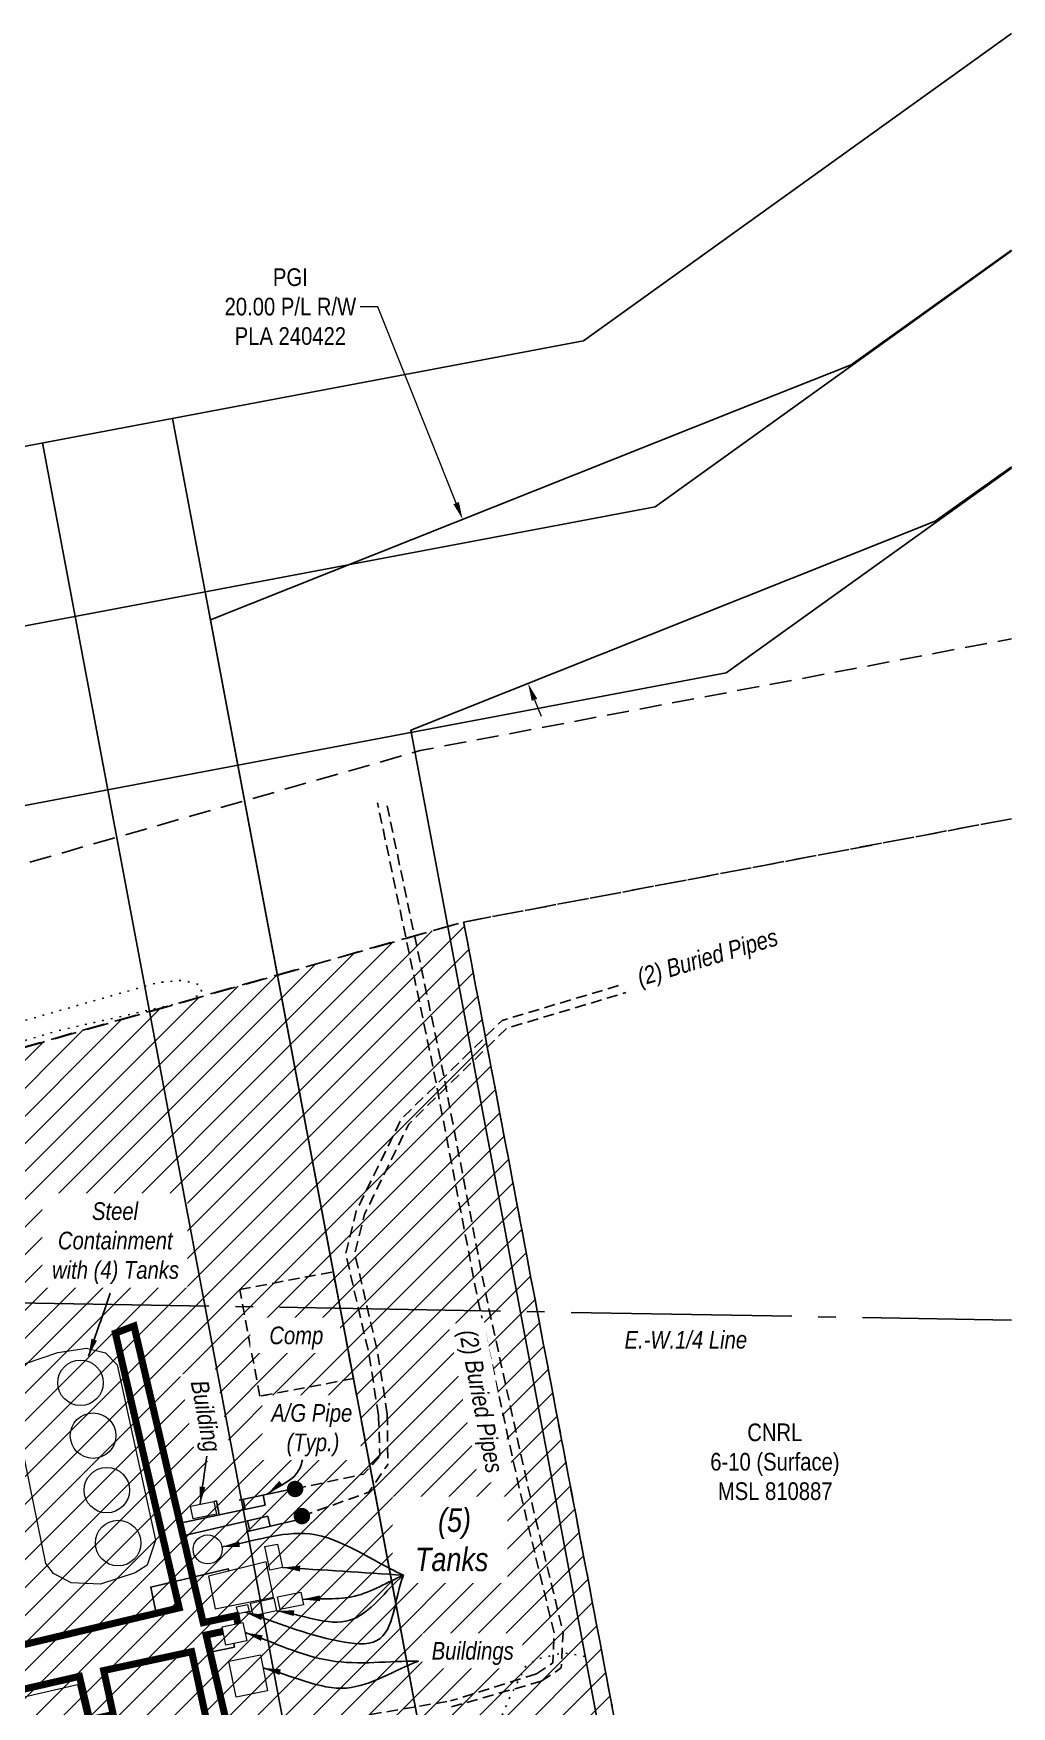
# Model space of a CAD drawing. Extents: x 407440 to 411585, y 6041728 to 6045069.
# Drawn here: x 410926 to 411479, y 6044121 to 6045069 of the extents above; entities that cross this region are included whole.
import ezdxf

# ---------------------------------------------------------------- set-up
doc = ezdxf.new("R2010")
doc.units = 0
doc.header["$LTSCALE"] = 5
doc.header["$PDMODE"] = 34
doc.header["$PDSIZE"] = 0.03
for name, pattern in [('foc-ACCESSROAD', [3.75, 2.5, -1.25]), ('foc-QUARTERLINE', [33, 25, -3, 2, -3]), ('foc-TIELINE', [1.875, 1.25, -0.625]), ('foc-TOPO', [1, 0.2, -0.8]), ('UG_PIPE', [1.875, 1.25, -0.625])]:
    doc.linetypes.add(name, pattern=pattern)
doc.layers.get('Defpoints').update_dxf_attribs({"color": 9})
for name, color, linetype, lineweight in [('AS-GENERAL', 48, 'Continuous', 18), ('F-RW-T', 190, 'Continuous', 9), ('F-WS-T', 190, 'Continuous', 9), ('T-TEXT', 48, 'Continuous', 18), ('T-TIE-T', 201, 'Continuous', 18)]:
    doc.layers.add(name, color=color, linetype=linetype, lineweight=lineweight)
for name, color, linetype in [('AS-PIPE-AG', 44, 'Continuous'), ('AS-PIPE-UG', 44, 'UG_PIPE'), ('AS-PIPE-UG-T', 44, 'Continuous'), ('AS-SYMBOL', 7, 'Continuous'), ('C-RW', 13, 'Continuous'), ('C-WS', 13, 'foc-ACCESSROAD'), ('F-AR', 190, 'foc-ACCESSROAD'), ('F-RW', 190, 'Continuous'), ('F-WS', 190, 'foc-ACCESSROAD'), ('L-QSEC', 8, 'foc-QUARTERLINE'), ('P-PROPOSED-EXISTING-H', 59, 'Continuous'), ('T-GENERAL', 48, 'foc-TOPO'), ('T-TIE', 201, 'foc-TIELINE')]:
    doc.layers.add(name, color=color, linetype=linetype)
doc.styles.add('80CG', font='ARIALN.TTF', dxfattribs={"height": 10})
doc.styles.add('80L', font='ARIALN.TTF', dxfattribs={"height": 10})
doc.dimstyles.new('Compass 5 000', dxfattribs={"dimscale": 5, "dimtxt": 9, "dimasz": 2, "dimexe": 0.2, "dimexo": 0.0625, "dimgap": 0.5, "dimtad": 0, "dimtih": 1, "dimtoh": 1, "dimzin": 0, "dimdsep": 46, "dimtxsty": '80CG', "dimcen": 0.1, "dimse1": 1, "dimse2": 1, "dimclrd": 256, "dimclrt": 256, "dimaunit": 1, "dimadec": 4, "dimazin": 0, "dimtfac": 0.06, "dimtofl": 0, "dimtmove": 0, "dimatfit": 1, "dimfxl": 0.2, "dimtolj": 1, "dimtzin": 0, "dimlwd": -1, "dimarcsym": 0})

# ---------------------------------------------------------------- blocks, each defined once
blk = doc.blocks.new('asbuilt')
at = {"layer": 'AS-GENERAL', "flags": 128}
for points in [[(253, 127.22), (242.75, 177.33), (244.28, 181.83), (247.25, 183.81), (256.38, 187), (264.51, 188.2), (269.9, 186.89), (273.22, 183.5), (284.01, 133.81), (281.72, 126.7), (278.29, 124.49), (268.44, 121.28), (260.14, 121.72), (255.16, 124.38)], [(293.97, 143.38), (300.58, 144.76), (301.32, 141.18), (294.7, 139.8)], [(220.7, 139.41), (227.56, 109.2), (238.19, 111.62), (231.33, 141.82)], [(316.42, 125.33), (315.05, 131.95), (318.63, 132.68), (320, 126.06)], [(205.38, 124.7), (206.61, 118.73), (213.97, 120.43), (212.74, 126.39)], [(299.08, 123.63), (300.98, 114.29), (317.42, 117.66), (315.34, 127.69)], [(318.58, 117.7), (325.2, 119.07), (325.94, 115.5), (319.32, 114.12)], [(310.14, 115.53), (310.54, 113.59), (307.42, 112.95), (307.02, 114.89)], [(310.95, 115.93), (317.57, 117.31), (318.3, 113.73), (311.68, 112.36)], [(208.26, 111.21), (209.49, 105.25), (216.85, 106.94), (215.62, 112.91)], [(302.9, 109.23), (308.8, 110.42), (309.9, 105.25), (303.99, 104.06)], [(304.84, 99.51), (313.74, 101.31), (315.8, 91.08), (306.9, 89.29)], [(262, 92.91), (264.43, 82.56), (237.79, 76.19), (234.95, 86.69)], [(303.98, 54.79), (307.11, 55.64), (309.01, 48.69), (305.88, 47.83)], [(312.98, 50.97), (319.88, 52.73), (322.43, 42.09), (315.53, 40.32)]]:
    blk.add_lwpolyline(points, close=True, dxfattribs=at)
at = {"layer": 'AS-GENERAL'}
for centre, radius in [((262.81, 178.38), 6.45), ((266.37, 163.4), 6.45), ((270.25, 147.97), 6.45), ((273.47, 132.97), 6.45), ((298.83, 131.18), 4.11)]:
    blk.add_circle(centre, radius, dxfattribs=at)
at = {"layer": 'AS-PIPE-AG'}
for p, q in [((321.6, 148.03), (307.78, 145.15)), ((315.15, 143.66), (290.98, 138.62)), ((300.58, 144.76), (301.29, 144.91)), ((301.29, 144.91), (302.12, 140.94)), ((308.83, 145.37), (309.43, 142.47)), ((314.54, 146.56), (315.15, 143.66)), ((315.82, 140.6), (291.76, 135.06)), ((323.51, 139.33), (309.75, 136.16)), ((310.8, 136.4), (310.13, 139.29)), ((316.48, 137.71), (315.82, 140.6)), ((210.38, 119.6), (212.11, 112.1)), ((211.34, 119.82), (213.07, 112.32)), ((211.49, 119.16), (218.79, 120.89)), ((213.97, 120.43), (218.64, 121.54)), ((306.44, 103.45), (306.23, 104.51)), ((306.44, 103.45), (299.51, 102.06)), ((320.49, 82.88), (304.83, 79.23)), ((345.58, 81.66), (309.18, 73.18)), ((332.78, 82.35), (311.25, 77.33)), ((316.54, 81.96), (317.29, 78.74)), ((320.49, 82.88), (321.24, 79.66)), ((327.58, 72.62), (326.5, 77.22)), ((327.58, 72.62), (307.46, 67.93)), ((316.01, 69.92), (314.94, 74.52)), ((306.87, 48.1), (311.07, 29.45))]:
    blk.add_line(p, q, dxfattribs=at)
at = {"layer": 'AS-PIPE-AG', "const_width": 2, "flags": 128}
for points in [[(307.37, 110.13), (306.91, 112.4), (297.56, 110.42), (277.96, 194.47), (272.68, 192.44), (290.75, 114.6), (228.05, 99.78), (220.79, 131.74), (216.43, 130.84), (224.05, 98.73), (167.33, 86.61), (161.23, 119.56), (174.69, 121.56), (173.88, 127.18), (159.75, 124.67), (155.2, 151.52), (160.05, 152.05), (158.59, 160.78), (153.6, 159.86), (153.12, 162.53), (148.58, 161.78), (149.24, 159.62), (134.55, 157.2), (135.08, 152.06), (149.04, 154.34), (153.82, 123.67), (137.74, 121.06), (138.08, 118.54), (153.24, 120.82), (159.88, 83.76), (153.3, 82.57), (152.65, 86.63), (149.14, 86.26)], [(303.17, 107.93), (298.38, 106.91), (309.53, 59.09), (306.5, 58.48), (307.11, 55.64), (304.51, 54.93), (294.29, 102.19), (269.38, 96.85), (272.08, 84.38), (265.4, 82.92), (262.51, 95.2), (169.33, 73.76), (173.57, 48.41), (-0.15, 15.39), (-13.18, 85.74), (37.24, 94.3), (38.2, 87), (-4.65, 79.57), (-0.91, 57.44), (50.49, 66.68), (51.67, 58.58), (0.74, 50.08), (5.29, 25.57), (164.95, 55.51), (160.06, 82.78), (152.48, 81.4), (151.81, 85.54), (148.98, 85.24)]]:
    blk.add_lwpolyline(points, dxfattribs=at)
at = {"layer": 'AS-PIPE-AG', "flags": 128}
for points in [[(284.22, 113.05), (282.72, 120.48), (304.64, 125.66), (304.79, 125.06)], [(309.48, 59.26), (314.81, 60.67), (317.03, 52)], [(319.54, 41.35), (320.34, 38.23), (313.45, 36.56), (314.87, 30.3)]]:
    blk.add_lwpolyline(points, dxfattribs=at)
at = {"layer": 'AS-PIPE-AG'}
blk.add_lwpolyline([(334.77, 34.79), (244.55, 14.45), (245.32, 11.04), (335.54, 31.38)], close=True, dxfattribs=at)
blk = doc.blocks.new('RISER')
h = blk.add_hatch(color=255)
h.dxf.hatch_style = 1
edge = h.paths.add_edge_path()
edge.add_arc((0, 0), 0.7, 0, 360)
blk.add_hatch(color=48).paths.add_polyline_path([(0.58, -0.15), (-0.58, -0.15, 0.774597)])
at = {"color": 48}
blk.add_line((-0.58, -0.15), (0.58, -0.15), dxfattribs=at)
blk.add_circle((0, 0), 0.6, dxfattribs=at)
blk = doc.blocks.new('*D58')
at = {"layer": 'Defpoints', "color": 0, "transparency": 16777216}
for p in [(411185.46, 6044799.99), (411168.72, 6044793.33), (411222.44, 6044707.13)]:
    blk.add_point(p, dxfattribs=at)
at = {"layer": 'F-RW-T', "transparency": 16777216}
for p, q in [((411120.73, 6044913.83), (411110.73, 6044913.83)), ((411165.02, 6044802.62), (411120.73, 6044913.83)), ((411209.41, 6044691.17), (411213.11, 6044681.88))]:
    blk.add_line(p, q, dxfattribs=at)
for points in [[(411166.57, 6044803.23), (411163.47, 6044802), (411168.72, 6044793.33)], [(411210.95, 6044691.79), (411207.86, 6044690.56), (411205.71, 6044700.47)]]:
    blk.add_solid(points, dxfattribs=at)
at = {"layer": 'F-RW-T', "transparency": 16777216, "insert": (411071.19, 6044913.83), "char_height": 10, "attachment_point": 5, "style": '80CG'}
blk.add_mtext('\\A1;PGI\\P20.00 P/L R/W\\PPLA 240422', dxfattribs=at)

msp = doc.modelspace()

# ---------------------------------------------------------------- hatches: boundary and pattern name
at = {"layer": 'P-PROPOSED-EXISTING-H'}
h = msp.add_hatch(dxfattribs=at)
h.set_pattern_fill('ANSI31', color=256, scale=3.498392, style=0)
h.set_pattern_definition([(45, (-102.852, 2739.382), (-7.854113246, 7.854113246), [])])
edge = h.paths.add_edge_path()
edge.add_line((410849.565, 6043843.767), (410381.581, 6043755.258))
edge.add_line((410381.581, 6043755.258), (409934.712, 6043670.743))
edge.add_line((409934.712, 6043670.743), (409814.106, 6044308.44))
edge.add_line((409814.106, 6044308.44), (410263.945, 6044377.375))
edge.add_line((410263.945, 6044377.375), (410794.85, 6044458.734))
edge.add_line((410794.85, 6044458.734), (411169.273, 6044565.411))
edge.add_line((411169.273, 6044565.411), (411290.002, 6043927.065))
edge.add_line((411290.002, 6043927.065), (411039.067, 6043879.607))
edge.add_arc((410922.403, 6043977.554), 152.33, 241.435078, 319.984322, ccw=False)

# ---------------------------------------------------------------- linework, layer by layer
at = {"layer": 'AS-PIPE-UG', "flags": 128}
for points in [[(411210.464, 6044139.468), (411219.687, 6044145.648), (411220.548, 6044162.487), (411201.125, 6044242.925), (411176.49, 6044355.57), (411151.486, 6044485.55), (411120.545, 6044632.758)], [(411213.246, 6044135.316), (411224.551, 6044142.891), (411225.576, 6044162.956), (411205.996, 6044244.046), (411181.386, 6044356.576), (411156.386, 6044486.536), (411125.436, 6044633.786)], [(411121.081, 6044285.886), (411115.756, 6044320.241), (411102.506, 6044377.516), (411108.521, 6044401.571), (411134.046, 6044453.821), (411191.071, 6044509.601), (411259.651, 6044530.096)], [(411126.02, 6044286.651), (411120.666, 6044321.188), (411107.646, 6044377.47), (411113.242, 6044399.849), (411138.157, 6044450.852), (411193.684, 6044505.165), (411261.082, 6044525.307)], [(411121.081, 6044285.886), (411121.826, 6044262.881)], [(411126.02, 6044286.651), (411126.341, 6044258.121)], [(411073.856, 6044244.216), (411112.651, 6044252.611), (411121.826, 6044262.881)], [(411077.621, 6044228.801), (411115.621, 6044242.401), (411126.341, 6044258.121)], [(411210.464, 6044139.468), (411161.781, 6044124.136)], [(411213.246, 6044135.316), (411162.451, 6044120.861)], [(411098.141, 6044113.341), (411161.781, 6044124.136)]]:
    msp.add_lwpolyline(points, dxfattribs=at)
at = {"layer": 'T-GENERAL', "flags": 128}
msp.add_lwpolyline([(410436.898, 6044396.188), (410484.29, 6044398.2), (410516.129, 6044396.371), (410540.466, 6044392.163), (410559.679, 6044393.261), (410585.662, 6044401.126), (410611.097, 6044412.65), (410657.11, 6044425.679), (410730.302, 6044442.873), (410940.068, 6044503.828), (411012.065, 6044520.212), (411021.171, 6044524.798), (411020.141, 6044529.602), (411010.643, 6044532.348), (410996.453, 6044531.09), (410870.394, 6044495.161), (410776.362, 6044468.218), (410646.328, 6044439.226), (410589.635, 6044425.905), (410553.573, 6044421.33), (410539.66, 6044428.65), (410515.314, 6044428.101), (410490.576, 6044419.121), (410461.286, 6044410.52), (410440.052, 6044407.226), (410433.828, 6044399.723)], close=True, dxfattribs=at)
msp.add_lwpolyline([(411177.249, 6044089.688), (411182.802, 6044097.154), (411195.605, 6044126.591), (411204.568, 6044144.144), (411212.067, 6044148.166), (411225.968, 6044151.458), (411234.564, 6044149.995), (411240.234, 6044148.715)], dxfattribs=at)

# ---------------------------------------------------------------- block references
at = {"layer": 'AS-SYMBOL', "color": 3, "xscale": 1.999080940010826, "yscale": 1.999080940010826, "zscale": 1.999080940010826}
msp.add_blockref('asbuilt', (410427.003, 6043947.753), dxfattribs=at)
at = {"layer": 'AS-SYMBOL', "xscale": 6.663603133369418, "yscale": 6.663603133369418, "zscale": 6.663603133369418}
for p in [(411073.876, 6044244.201), (411077.711, 6044228.826)]:
    msp.add_blockref('RISER', p, dxfattribs=at)

# ---------------------------------------------------------------- dimensions: what is measured, and where the dimension line sits
at = {"layer": 'F-RW-T'}
dim = msp.add_linear_dim(base=(411168.722, 6044793.325), p1=(411222.441, 6044707.131), p2=(411185.457, 6044799.991), angle=111.71624, text='PGI\\P20.00 P/L R/W\\PPLA 240422', dimstyle='Compass 5 000', dxfattribs=at)
dim.commit()
dim.dimension.update_dxf_attribs({"geometry": '*D58', "text_midpoint": (411071.187, 6044913.831), "dimtype": 161})

# ---------------------------------------------------------------- next in the draw order: texts
at = {"layer": 'AS-PIPE-AG', "insert": (411060.346, 6044292.272), "char_height": 9.9954, "attachment_point": 1, "style": '80L', "bg_fill": 2}
msp.add_mtext_dynamic_manual_height_columns('\\pi0.06047;{\\fArial Narrow|b0|i1|c0|p34;A/G Pipe\\P\\pi8.6991;(Typ.)}', width=45.66617, gutter_width=250, heights=[0], dxfattribs=at)
at = {"layer": 'AS-PIPE-UG-T', "insert": (411266.497, 6044538.528), "char_height": 9.9954, "attachment_point": 1, "rotation": 16.638673, "style": '80L', "bg_fill": 3, "box_fill_scale": 1.15, "bg_fill_color": 256, "bg_fill_true_color": 256, "bg_fill_transparency": 0}
msp.add_mtext_dynamic_manual_height_columns('{\\fArial Narrow|b0|i1|c0|p34;(2) Buried Pipes}', width=82.20778, gutter_width=250, heights=[0], dxfattribs=at)
at = {"layer": 'AS-PIPE-UG-T', "insert": (411176.456, 6044335.132), "char_height": 9.9954, "attachment_point": 1, "rotation": 280.888797, "style": '80L', "bg_fill": 2}
msp.add_mtext_dynamic_manual_height_columns('{\\fArial Narrow|b0|i1|c0|p34;(2) Buried Pipes}', width=82.20778, gutter_width=250, heights=[0], dxfattribs=at)
at = {"layer": 'T-TEXT', "attachment_point": 1, "style": '80L', "bg_fill": 2}
for s, width, insert, char_height in [('\\pi23.119;{\\fArial Narrow|b0|i1|c0|p34;Steel \\P\\pi3.8404;Containment \\P\\pi0.5097;with (4) Tanks}', 72.00996, (410935.765, 6044406.569), 9.9954), ('\\pi14.812;{\\fArial Narrow|b0|i1|c0|p34; (5) \\P\\pi5.9982;Tanks}', 51.64161, (411135.727, 6044233.217), 13.32721), ('\\pi0.30954;{\\fArial Narrow|b0|i1|c0|p34;Buildings}', 46.55975, (411150.876, 6044157.523), 9.9954)]:
    msp.add_mtext_dynamic_manual_height_columns(s, width=width, gutter_width=250, heights=[0], dxfattribs=dict(at, insert=insert, char_height=char_height))
at = {"layer": 'T-TEXT', "insert": (411024.486, 6044306.799), "char_height": 9.9954, "attachment_point": 1, "rotation": 280.662756, "style": '80L', "bg_fill": 2}
msp.add_mtext_dynamic_manual_height_columns('\\pi0.30822;{\\fArial Narrow|b0|i1|c0|p34;Building}', width=40.82988, gutter_width=250, heights=[0], dxfattribs=at)

# ---------------------------------------------------------------- next in the draw order: linework, layer by layer
at = {"layer": 'C-RW', "flags": 128}
msp.add_lwpolyline([(410930.806, 6044836.659), (411109.279, 6043888.74), (411182.951, 6043902.611), (411004.467, 6044850.589)], dxfattribs=at)
at = {"layer": 'C-WS', "flags": 128}
msp.add_lwpolyline([(410849.565, 6043843.767), (410381.581, 6043755.258), (409934.712, 6043670.743), (409814.106, 6044308.44), (410263.945, 6044377.375), (410794.85, 6044458.734), (411169.273, 6044565.411), (411290.002, 6043927.065), (411039.067, 6043879.607, -0.3568179)], format="xyb", close=True, dxfattribs=at)
at = {"layer": 'F-AR', "flags": 128}
for points in [[(409580.312, 6044347.686), (409721.241, 6044386.258), (409793.087, 6044405.958), (410613.709, 6044531.249), (410712.523, 6044546.481), (410773.298, 6044556.223), (411144.696, 6044662.431), (411479.439, 6044725.715)], [(411479.439, 6044623.853), (411169.291, 6044565.311), (410794.704, 6044458.339), (410730.96, 6044448.556), (410632.116, 6044433.385), (410262.907, 6044376.778), (409813.89, 6044307.979), (409580.312, 6044243.492)]]:
    msp.add_lwpolyline(points, dxfattribs=at)
at = {"layer": 'F-RW'}
for points in [[(409580.312, 6044467.217), (409768.438, 6044503.015), (410547.356, 6044764.147), (411237.177, 6044894.596), (411479.439, 6045068.597)], [(411479.439, 6044945.485), (411277.662, 6044800.571), (410587.404, 6044670.003), (410572.006, 6044667.089), (409793.087, 6044405.958), (409692.376, 6044386.767), (409580.312, 6044365.453)], [(411479.439, 6044822.427), (411317.988, 6044706.475), (410704.162, 6044590.362), (410712.485, 6044546.46), (410730.96, 6044448.552), (410746.113, 6044368.333), (410783.039, 6044172.965), (410684.829, 6044154.408), (410644.06, 6044370.117), (410632.116, 6044433.382), (410613.642, 6044531.229), (410587.404, 6044670.003), (411277.662, 6044800.571), (411479.439, 6044945.485)], [(411479.439, 6044823.144), (411436.229, 6044792.277), (411139.451, 6044674.077), (411281.18, 6043921.1), (411182.951, 6043902.611), (411173.565, 6043952.477), (411128.176, 6044193.616), (411025.996, 6044736.481), (411324.017, 6044855.176), (411388.671, 6044880.926), (411479.439, 6044945.863)]]:
    msp.add_lwpolyline(points, dxfattribs=at)
at = {"layer": 'F-WS', "flags": 128}
msp.add_lwpolyline([(411479.439, 6043911.508), (411299.223, 6043877.517), (411290.027, 6043926.926), (411208.018, 6044360.265), (411185.248, 6044480.834), (411169.291, 6044565.311), (411479.439, 6044623.811)], dxfattribs=at)
at = {"layer": 'L-QSEC'}
msp.add_line((409580.312, 6044373.054), (411479.439, 6044339.862), dxfattribs=at)
at = {"layer": 'T-TIE'}
msp.add_lwpolyline([(411042.499, 6044357.203), (411095.483, 6044367.178), (411106.863, 6044306.736), (411053.879, 6044296.76)], close=True, dxfattribs=at)

# ---------------------------------------------------------------- next in the draw order: leaders
at = {"layer": 'AS-PIPE-AG', "path_type": 1}
msp.add_leader([(411058.13, 6044241.222), (411076.692, 6044256.158), (411078.031, 6044260.679)], dimstyle='Compass 5 000', override={"dimgap": 0.5, "dimtad": 0}, dxfattribs=at)
at = {"layer": 'T-TEXT', "path_type": 1}
for points in [[(410956.877, 6044319.329), (410969.188, 6044355.056)], [(411020.053, 6044235.503), (411023.861, 6044262.724)], [(411032.484, 6044211.466), (411082.162, 6044218.718), (411135.212, 6044195.391)], [(411066.712, 6044199.756), (411135.212, 6044195.391)], [(411045.646, 6044174.391), (411098.973, 6044157.938), (411120.181, 6044158.349), (411135.212, 6044195.391)], [(411063.314, 6044175.119), (411104.944, 6044169.873), (411135.212, 6044195.391)], [(411077.957, 6044181.647), (411107.69, 6044183.511), (411135.212, 6044195.391)], [(411045.521, 6044162.848), (411093.726, 6044146.968), (411143.671, 6044146.753)], [(411055.702, 6044142.806), (411102.984, 6044131.473), (411143.671, 6044146.753)]]:
    msp.add_leader(points, dimstyle='Compass 5 000', override={"dimgap": 0.5, "dimtad": 0}, dxfattribs=at)

# ---------------------------------------------------------------- next in the draw order: texts
at = {"layer": 'F-WS-T', "insert": (411308.642, 6044281.286), "char_height": 9.9954, "attachment_point": 1, "style": '80L', "bg_fill": 3, "box_fill_scale": 1.15, "bg_fill_color": 256, "bg_fill_true_color": 256, "bg_fill_transparency": 0}
msp.add_mtext_dynamic_manual_height_columns('\\pi21.22;CNRL\\P\\pi0.27121;6-10 (Surface) \\P\\pi4.5428;MSL 810887', width=72.62387, gutter_width=50, heights=[0], dxfattribs=at)
at = {"layer": 'L-QSEC', "insert": (411260.382, 6044333.733), "char_height": 9.9954, "attachment_point": 1, "style": '80L', "bg_fill": 3, "box_fill_scale": 1.15, "bg_fill_color": 256, "bg_fill_true_color": 256, "bg_fill_transparency": 0}
msp.add_mtext_dynamic_manual_height_columns('{\\fArial Narrow|b0|i1|c0|p34;E.-W.1/4 Line}', width=69.22005, gutter_width=100, heights=[0], dxfattribs=at)
at = {"layer": 'T-TIE-T', "insert": (411053.498, 6044336.188), "char_height": 9.9954, "attachment_point": 1, "style": '80L', "bg_fill": 2}
msp.add_mtext_dynamic_manual_height_columns('\\pi5.7866;{\\fArial Narrow|b0|i1|c0|p34;Comp}', width=40.82988, gutter_width=250, heights=[0], dxfattribs=at)

doc.saveas('drawing.dxf')
